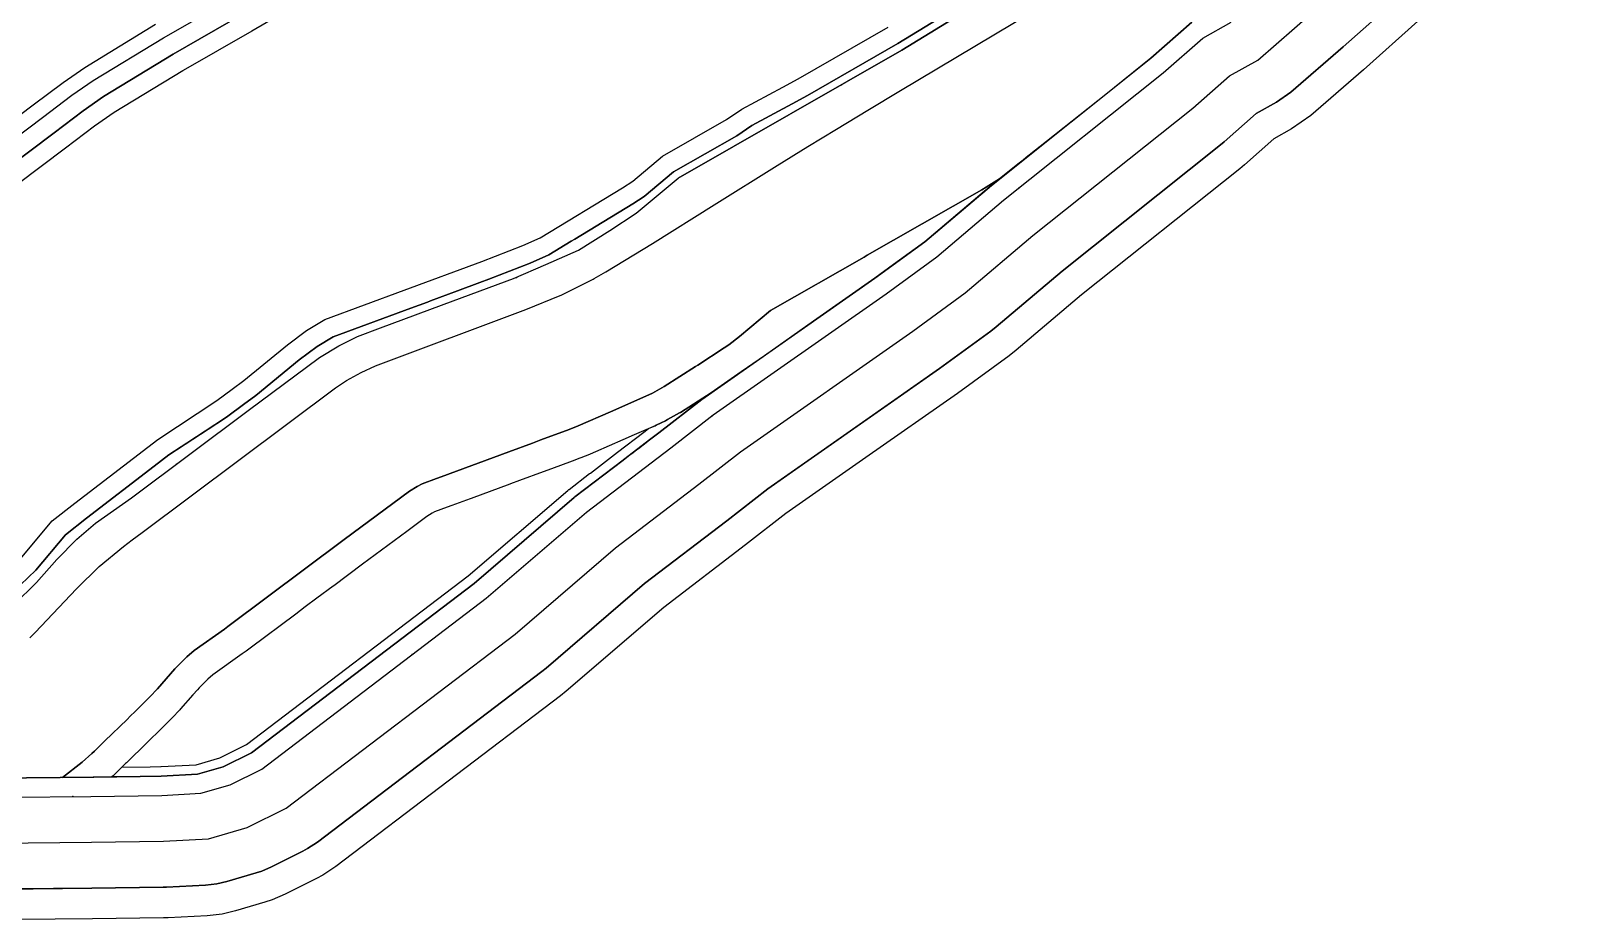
# Model space of a CAD drawing. Header units: inches. Extents: x 87989 to 118156, y 435697 to 451526.
# Drawn here: x 94888.6 to 95289.7, y 440624.4 to 440856.7 of the extents above; entities that cross this region are included whole.
import ezdxf

# ---------------------------------------------------------------- set-up
doc = ezdxf.new("R2010")
doc.units = ezdxf.units.IN
doc.header["$MEASUREMENT"] = 0
for name, color, linetype, true_color in [('As_waterkering_BWK', 7, 'Continuous', 0x7b8981), ('Beschermingszone_BWK', 7, 'Continuous', 0xcf890d), ('Grens_bebouwingsvrije_zone_BWK', 7, 'Continuous', 0x6789ae), ('Kernzone_BWK', 7, 'Continuous', 0xcb89af), ('Kunstwerken_BWK', 7, 'Continuous', 0xc78952), ('Referentiepunten_BWK', 7, 'Continuous', 0x178980)]:
    doc.layers.add(name, color=color, linetype=linetype, true_color=true_color)

msp = doc.modelspace()

# ---------------------------------------------------------------- linework, layer by layer
at = {"layer": 'As_waterkering_BWK'}
for points in [[(94884.32, 440706.8627), (94890.1409, 440712.6174), (94895.4326, 440718.6366), (94900.6581, 440723.9945), (94905.4867, 440728.0955), (94914.9456, 440734.7763), (94945.3728, 440757.5305), (94963.9598, 440771.355), (94969.053, 440774.4638), (94973.8817, 440776.9112), (94979.901, 440779.1602), (94998.8848, 440786.1717), (95014.6386, 440791.9925), (95023.1053, 440795.6967), (95031.572, 440799.4009), (95039.7741, 440804.5602), (95046.6533, 440809.0582), (95057.5795, 440818.2235), (95116.0094, 440851.6664), (95152.5757, 440874.1394)], [(94861.5832, 440656.3912), (94904.3135, 440656.7881), (94922.8343, 440657.0527), (94933.0208, 440657.5819), (94940.6938, 440659.8308), (94948.8959, 440663.9319), (95007.5012, 440708.5142), (95033.695, 440731.0039), (95055.6554, 440747.805), (95066.768, 440756.4039), (95111.8795, 440788.0217), (95125.1087, 440797.679), (95142.5712, 440812.4957), (95184.2432, 440845.701), (95194.562, 440854.8291), (95201.9703, 440858.9302)]]:
    msp.add_lwpolyline(points, dxfattribs=at)
msp.add_polyline3d([(94853.4659, 440805.2902, 0), (94891.6849, 440834.0861, 0), (94899.3748, 440839.8845, 0), (94904.9137, 440843.7216, 0), (94923.2542, 440854.911, 0), (94941.2897, 440865.2593, 0)], dxfattribs=at)
at = {"layer": 'Beschermingszone_BWK'}
for points in [[(95148.6125, 440874.0512), (95114.9888, 440853.3867), (95091.3548, 440839.8596), (95087.357, 440837.632), (95076.818, 440831.973), (95072.9123, 440829.3038), (95056.431, 440819.8706), (95048.7551, 440813.4318), (95045.743, 440811.494), (95036.2344, 440805.7217), (95030.6559, 440802.3353), (95029.6821, 440801.7442), (95023.8608, 440798.2103), (95018.9485, 440796.0612), (95008.154, 440791.836), (95005.8652, 440790.9847), (95000, 440788.803), (94992.9604, 440786.1849), (94992.1476, 440785.8826), (94987.833, 440784.278), (94967.531, 440776.818), (94963.39, 440774.268), (94958.711, 440770.782), (94947.3409, 440761.4869), (94944.1771, 440759.1338), (94940.0347, 440756.036), (94939.1664, 440755.4665), (94929.3898, 440749.0541), (94924.654, 440745.948), (94920.8575, 440743.0228), (94903.195, 440729.414), (94897.671, 440725.094), (94889.939, 440715.836), (94877.838, 440704.355)], [(94873.8324, 440632.504), (94904.5963, 440632.7898), (94923.1772, 440633.0551), (94924.0794, 440633.085), (94934.2659, 440633.6142), (94937.1884, 440633.9465), (94939.7713, 440634.5508), (94947.4442, 440636.7997), (94948.9022, 440637.2782), (94951.4269, 440638.3646), (94959.629, 440642.4656), (94960.8959, 440643.1473), (94963.4266, 440644.8306), (95022.0319, 440689.413), (95023.1353, 440690.3051), (95048.8156, 440712.3538), (95070.2908, 440728.7838), (95081.0071, 440737.076), (95092.409, 440745.0681), (95125.8422, 440768.5027), (95139.2594, 440778.2945), (95140.6362, 440779.3788), (95157.8168, 440793.9563), (95199.1995, 440826.9311), (95200.145, 440827.7251), (95208.4905, 440835.1076), (95213.7821, 440838.0392), (95217.5668, 440840.6901), (95231.182, 440852.5508), (95245.4214, 440865.1925)], [(95250.7328, 440859.2102), (95236.4654, 440846.5438), (95222.7656, 440834.6101), (95217.7194, 440831.0755), (95213.1333, 440828.5338), (95205.4456, 440821.7331), (95204.185, 440820.6745), (95162.8986, 440787.7764), (95145.812, 440773.2787), (95143.9763, 440771.833), (95130.4964, 440761.9964), (95106.6187, 440745.2591), (95085.7534, 440730.6333), (95075.1692, 440722.4435), (95053.8558, 440706.1371), (95028.3467, 440684.2354), (95026.8755, 440683.0459), (94968.2702, 440638.4635), (94964.8959, 440636.2191), (94963.2067, 440635.3102), (94955.0046, 440631.2091), (94951.6384, 440629.7607), (94949.6944, 440629.1227), (94942.0215, 440626.8737), (94938.5776, 440626.068), (94934.6809, 440625.6249), (94924.4944, 440625.0958), (94923.2914, 440625.056), (94904.6906, 440624.7904), (94865.6867, 440624.428)], [(94886.2872, 440719.2636), (94894.1732, 440728.706), (94900.129, 440733.3637), (94921.7529, 440750.0247), (94937.1637, 440760.1324), (94941.1879, 440763.1418), (94944.265, 440765.4305), (94955.6335, 440774.7243), (94960.58, 440778.4096), (94965.336, 440781.3383), (94986.0992, 440788.9678), (95006.3711, 440796.5075), (95017.0345, 440800.6814), (95021.5512, 440802.6574), (95043.0926, 440815.7343), (95045.784, 440817.4657), (95053.5598, 440823.9883), (95070.2556, 440833.5443), (95074.2173, 440836.2518), (95084.9573, 440842.0187), (95088.896, 440844.2133), (95112.4373, 440857.6874)]]:
    msp.add_lwpolyline(points, dxfattribs=at)
for points in [[(94978.5039, 440875.4297, 0), (94946.3008, 440856.6055, 0), (94928.3613, 440846.3125, 0), (94928.332, 440846.2969, 0), (94910.3691, 440835.3359, 0), (94905.2363, 440831.7813, 0), (94897.7031, 440826.1016, 0), (94859.5234, 440797.332, 0)], [(94856.4941, 440801.3125, 0), (94894.6953, 440830.0938, 0), (94902.3047, 440835.832, 0), (94907.6426, 440839.5273, 0), (94925.8008, 440850.6055, 0), (94943.7949, 440860.9336, 0)]]:
    msp.add_polyline3d(points, dxfattribs=at)
for points in [[(94900.1364, 440661.7511, 0), (94896.9319, 440661.7198, 0), (94902.0183, 440665.7539, 0), (94904.5867, 440667.9655, 0), (94905.261, 440668.6094, 0), (94907.974, 440671.2585, 0), (94913.7549, 440676.9032, 0), (94914.5886, 440677.7273, 0), (94915.8627, 440678.9869, 0), (94919.6691, 440682.7496, 0), (94921.6844, 440684.8864, 0), (94926.2583, 440690.0891, 0), (94927.2886, 440691.1455, 0), (94929.3495, 440693.2587, 0), (94931.2477, 440694.8708, 0), (94939.1758, 440700.4704, 0), (94940.0987, 440701.1412, 0), (94970.4653, 440723.8501, 0), (94987.4825, 440736.507, 0), (94989.5204, 440737.7509, 0), (94990.7778, 440738.3882, 0), (94994.5421, 440739.7947, 0), (94995.7299, 440740.2334, 0), (95013.4388, 440746.774, 0), (95019.6284, 440749.061, 0), (95021.7829, 440749.857, 0), (95029.1951, 440752.5957, 0), (95031.4731, 440753.5139, 0), (95039.9398, 440757.2181, 0), (95048.4065, 440760.9223, 0), (95050.8947, 440762.1097, 0), (95053.9347, 440763.8494, 0), (95062.1368, 440769.0087, 0), (95062.7588, 440769.4076, 0), (95069.638, 440773.9056, 0), (95070.8739, 440774.7455, 0), (95073.6454, 440776.8802, 0), (95081.6979, 440783.6349, 0), (95106.1473, 440797.6288, 0), (95106.941, 440798.0831, 0), (95113.8202, 440802.0204, 0), (95136.8728, 440815.2148, 0), (95138.0007, 440815.8839, 0), (95141.4925, 440818.0298, 0), (95139.3948, 440816.3584, 0), (95137.5296, 440814.7757, 0), (95122.0134, 440801.6097, 0), (95113.8443, 440795.6463, 0), (95108.9709, 440792.0888, 0), (95092.9292, 440780.8455, 0), (95080.1088, 440771.86, 0), (95074.069, 440767.6269, 0), (95066.2272, 440762.1307, 0), (95058.1943, 440757.0777, 0), (95057.9215, 440756.9136, 0), (95054.8682, 440755.1663, 0), (95054.3402, 440754.8897, 0), (95053.1536, 440754.3234, 0), (95051.852, 440753.7023, 0), (95051.6131, 440753.593, 0), (95046.1602, 440751.2073, 0), (95043.1464, 440749.8888, 0), (95036.0663, 440746.7912, 0), (95034.6797, 440746.1846, 0), (95034.4639, 440746.094, 0), (95032.1859, 440745.1758, 0), (95031.9678, 440745.0915, 0), (95029.9291, 440744.3382, 0), (95024.5555, 440742.3528, 0), (95022.401, 440741.5569, 0), (95016.211, 440739.2697, 0), (95013.8677, 440738.4042, 0), (95013.6428, 440738.3212, 0), (95003.5886, 440734.6078, 0), (95003.297, 440734.5001, 0), (94998.5016, 440732.7289, 0), (94997.3397, 440732.2998, 0), (94994.0255, 440731.0614, 0), (94993.996, 440731.0504, 0), (94993.4191, 440730.758, 0), (94991.9625, 440729.8689, 0), (94986.741, 440725.9853, 0), (94975.2481, 440717.4372, 0), (94967.7013, 440711.7937, 0), (94967.5502, 440711.6806, 0), (94963.3044, 440708.5056, 0), (94960.2867, 440706.2489, 0), (94957.809, 440704.396, 0), (94945.8791, 440695.4749, 0), (94944.846, 440694.7023, 0), (94943.8352, 440693.9676, 0), (94936.1539, 440688.5418, 0), (94934.8145, 440687.4042, 0), (94933.0159, 440685.5599, 0), (94932.5576, 440685.09, 0), (94932.1295, 440684.651, 0), (94930.925, 440683.2809, 0), (94927.6927, 440679.6043, 0), (94927.5043, 440679.3974, 0), (94925.489, 440677.2606, 0), (94925.2932, 440677.0602, 0), (94921.487, 440673.2977, 0), (94920.2128, 440672.038, 0), (94919.3614, 440671.1965, 0), (94918.988, 440670.8318, 0), (94913.563, 440665.5346, 0), (94913.3726, 440665.3487, 0), (94910.818, 440662.8546, 0), (94910.1116, 440662.1797, 0), (94909.8068, 440661.9033, 0), (94909.764, 440661.8665, 0), (94905.0629, 440661.7993, 0), (94904.9219, 440661.7978, 0)], [(94917.1939, 440661.9726, 0), (94909.764, 440661.8665, 0), (94909.8068, 440661.9033, 0), (94910.1116, 440662.1797, 0), (94910.818, 440662.8546, 0), (94911.5132, 440663.5334, 0), (94912.2881, 440664.2898, 0), (94912.4053, 440664.4043, 0), (94919.7562, 440664.5093, 0), (94922.5392, 440664.5484, 0), (94922.6331, 440664.5515, 0), (94931.7544, 440665.0262, 0), (94937.9401, 440666.8392, 0), (94944.9138, 440670.3261, 0), (95002.7838, 440714.3491, 0), (95028.8093, 440736.6942, 0), (95028.8634, 440736.7394, 0), (95029.0824, 440736.9169, 0), (95029.1378, 440736.9605, 0), (95034.5075, 440741.0687, 0), (95034.7061, 440741.2206, 0), (95041.7836, 440746.6353, 0), (95048.6317, 440751.8749, 0), (95049.8946, 440752.8412, 0), (95051.6131, 440753.593, 0), (95051.852, 440753.7023, 0), (95053.1536, 440754.3234, 0), (95054.3402, 440754.8897, 0), (95054.8682, 440755.1663, 0), (95057.9215, 440756.9136, 0), (95058.1943, 440757.0777, 0), (95066.2269, 440762.1305, 0), (95063.8016, 440760.4307, 0), (95052.606, 440751.7678, 0), (95050.1508, 440749.8894, 0), (95043.3045, 440744.6512, 0), (95043.2595, 440744.6167, 0), (95030.6568, 440734.975, 0), (95030.4379, 440734.7975, 0), (95004.3563, 440712.4041, 0), (94946.2411, 440668.1947, 0), (94938.858, 440664.5031, 0), (94932.1765, 440662.5447, 0), (94922.6689, 440662.0508, 0)]]:
    msp.add_polyline3d(points, close=True, dxfattribs=at)
at = {"layer": 'Grens_bebouwingsvrije_zone_BWK'}
for points in [[(94888.3617, 440698.1783), (94889.7894, 440699.5937), (94900.5823, 440710.9661), (94906.4973, 440716.7932), (94912.8177, 440722.0731), (94915.1021, 440723.7825), (94917.6882, 440725.7176), (94968.173, 440763.495), (94971.0626, 440765.3979), (94974.898, 440767.5078), (94978.6301, 440769.2083), (95017.8707, 440783.9497), (95026.8223, 440787.5906), (95027.0935, 440787.7128), (95035.4511, 440791.8606), (95035.7113, 440792.0019), (95038.7413, 440793.7965), (95050.8899, 440801.1287), (95066.9918, 440811.2952), (95083.4144, 440821.5418), (95091.4854, 440826.4902), (95098.9112, 440831.0553), (95107.1147, 440835.9893), (95115.6266, 440841.1145), (95154.847, 440864.5546)], [(94863.122, 440644.405), (94904.4549, 440644.7889), (94923.2315, 440645.0571), (94935.0471, 440645.6709), (94945.0997, 440648.6174), (94955.2672, 440653.7011), (95015.049, 440699.1785), (95041.2553, 440721.6788), (95062.9732, 440738.2943), (95073.8875, 440746.74), (95118.8615, 440778.2613), (95132.5381, 440788.2453), (95150.194, 440803.226), (95191.9628, 440836.5084), (95201.5262, 440844.9684), (95208.8946, 440849.0473), (95223.2571, 440861.5611)], [(94921.2168, 440858.3537), (94902.7313, 440847.0758), (94897.0309, 440843.1268), (94889.2772, 440837.2804), (94851.0432, 440808.4732)]]:
    msp.add_lwpolyline(points, dxfattribs=at)
at = {"layer": 'Kernzone_BWK'}
for points in [[(94877.838, 440704.355), (94889.939, 440715.836), (94897.671, 440725.094), (94903.195, 440729.414), (94920.8575, 440743.0228), (94924.654, 440745.948), (94939.1664, 440755.4665), (94940.0347, 440756.036), (94944.1771, 440759.1338), (94947.3409, 440761.4869), (94958.711, 440770.782), (94963.39, 440774.268), (94967.531, 440776.818), (94987.833, 440784.278), (94992.1476, 440785.8826), (94992.9604, 440786.1849), (95000, 440788.803), (95005.8652, 440790.9847), (95008.154, 440791.836), (95018.9485, 440796.0612), (95023.8608, 440798.2103), (95029.6821, 440801.7442), (95030.6559, 440802.3353), (95036.2344, 440805.7217), (95045.743, 440811.494), (95048.7551, 440813.4318), (95056.431, 440819.8706), (95072.9123, 440829.3038), (95076.818, 440831.973), (95087.357, 440837.632), (95091.3548, 440839.8596), (95114.9888, 440853.3867), (95148.6125, 440874.0512)], [(95245.4219, 440865.1914), (95231.1836, 440852.5508), (95217.5664, 440840.6914), (95213.7813, 440838.0391), (95208.4922, 440835.1094), (95200.1445, 440827.7266), (95199.1992, 440826.9297), (95157.8164, 440793.957), (95140.6367, 440779.3789), (95139.2578, 440778.293), (95125.8438, 440768.5039), (95092.2907, 440744.9848), (95081.0071, 440737.076), (95070.2908, 440728.7838), (95048.8156, 440712.3538), (95023.1353, 440690.3051), (95022.0319, 440689.413), (94963.4266, 440644.8306), (94960.8959, 440643.1473), (94959.629, 440642.4656), (94951.4269, 440638.3646), (94948.9022, 440637.2782), (94947.4442, 440636.7997), (94939.7713, 440634.5508), (94937.1884, 440633.9465), (94934.2659, 440633.6142), (94924.0794, 440633.085), (94923.1772, 440633.0551), (94904.5963, 440632.7898), (94874.4532, 440632.5108)], [(94943.7969, 440860.9336), (94925.8008, 440850.6055), (94907.6406, 440839.5273), (94902.3047, 440835.832), (94894.6953, 440830.0938), (94856.4961, 440801.3125)], [(95191.6602, 440858.9376), (95181.0265, 440849.5313), (95169.2132, 440840.1182), (95153.7724, 440827.8147), (95149.2745, 440824.2307), (95149.0099, 440824.0199), (95147.6869, 440822.9657), (95146.6286, 440822.1224), (95141.4926, 440818.0299), (95138.0007, 440815.8839), (95136.8728, 440815.2148), (95113.8202, 440802.0204), (95106.941, 440798.0831), (95106.1473, 440797.6288), (95081.6979, 440783.6349), (95073.6454, 440776.8802), (95070.8739, 440774.7455), (95069.638, 440773.9056), (95062.7588, 440769.4076), (95062.1368, 440769.0087), (95053.9347, 440763.8494), (95050.8947, 440762.1097), (95048.4065, 440760.9223), (95039.9398, 440757.2181), (95031.4731, 440753.5139), (95029.1951, 440752.5957), (95021.7829, 440749.857), (95019.6284, 440749.061), (95013.4388, 440746.774), (94995.7299, 440740.2334), (94994.5421, 440739.7947), (94990.7778, 440738.3882), (94989.5204, 440737.7509), (94987.4825, 440736.507), (94970.4653, 440723.8501), (94940.0987, 440701.1412), (94939.1758, 440700.4704), (94931.2477, 440694.8708), (94929.3495, 440693.2587), (94927.2886, 440691.1455), (94926.2583, 440690.0891), (94921.6844, 440684.8864), (94919.6691, 440682.7496), (94915.8627, 440678.9869), (94914.5886, 440677.7273), (94913.7549, 440676.9032), (94907.974, 440671.2585), (94905.261, 440668.6094), (94904.5867, 440667.9655), (94902.0183, 440665.7539), (94896.9319, 440661.7198), (94896.257, 440661.7132), (94860.9418, 440661.3853)]]:
    msp.add_lwpolyline(points, dxfattribs=at)
msp.add_lwpolyline([(94860.9418, 440661.3853), (94896.257, 440661.7132), (94904.9219, 440661.7978), (94905.0629, 440661.7993), (94917.1939, 440661.9726), (94922.6689, 440662.0508), (94932.1765, 440662.5447), (94938.858, 440664.5031), (94946.2411, 440668.1947), (95004.3563, 440712.4041), (95030.4379, 440734.7975), (95030.6568, 440734.975), (95043.2595, 440744.6167), (95043.3045, 440744.6512, -0.00041138), (95050.1508, 440749.8894), (95052.606, 440751.7678), (95063.8016, 440760.4307), (95108.9709, 440792.0888), (95122.0134, 440801.6097), (95139.3948, 440816.3584), (95181.0265, 440849.5313), (95191.6602, 440858.9376)], format="xyb", dxfattribs=at)
at = {"layer": 'Kunstwerken_BWK'}
msp.add_lwpolyline([(95289.6994, 441115.858), (95283.9859, 441103.3645), (95281.3958, 441098.3367), (95277.663, 441087.8238), (95268.7499, 441063.5987), (95254.1234, 441023.8328), (95238.0495, 440977.2869), (95234.3928, 440969.0595), (95230.9647, 440961.5939), (95227.6128, 440957.0993), (95220.9852, 440948.491), (95208.1108, 440932.4932), (95172.6872, 440893.7939), (95159.6604, 440879.6244), (95157.2227, 440877.5676), (95152.5757, 440874.1395), (95116.0094, 440851.6664), (95057.5795, 440818.2235)], dxfattribs=at)
at = {"layer": 'Referentiepunten_BWK'}
for p in [(95100.2146, 440842.6261), (95146.6089, 440815.7131), (95015.3797, 440792.3168), (95066.3977, 440756.1173), (94926.6859, 440743.556), (94988.2065, 440693.8363), (94899.5949, 440656.7443)]:
    msp.add_point(p, dxfattribs=at)

doc.saveas('drawing.dxf')
